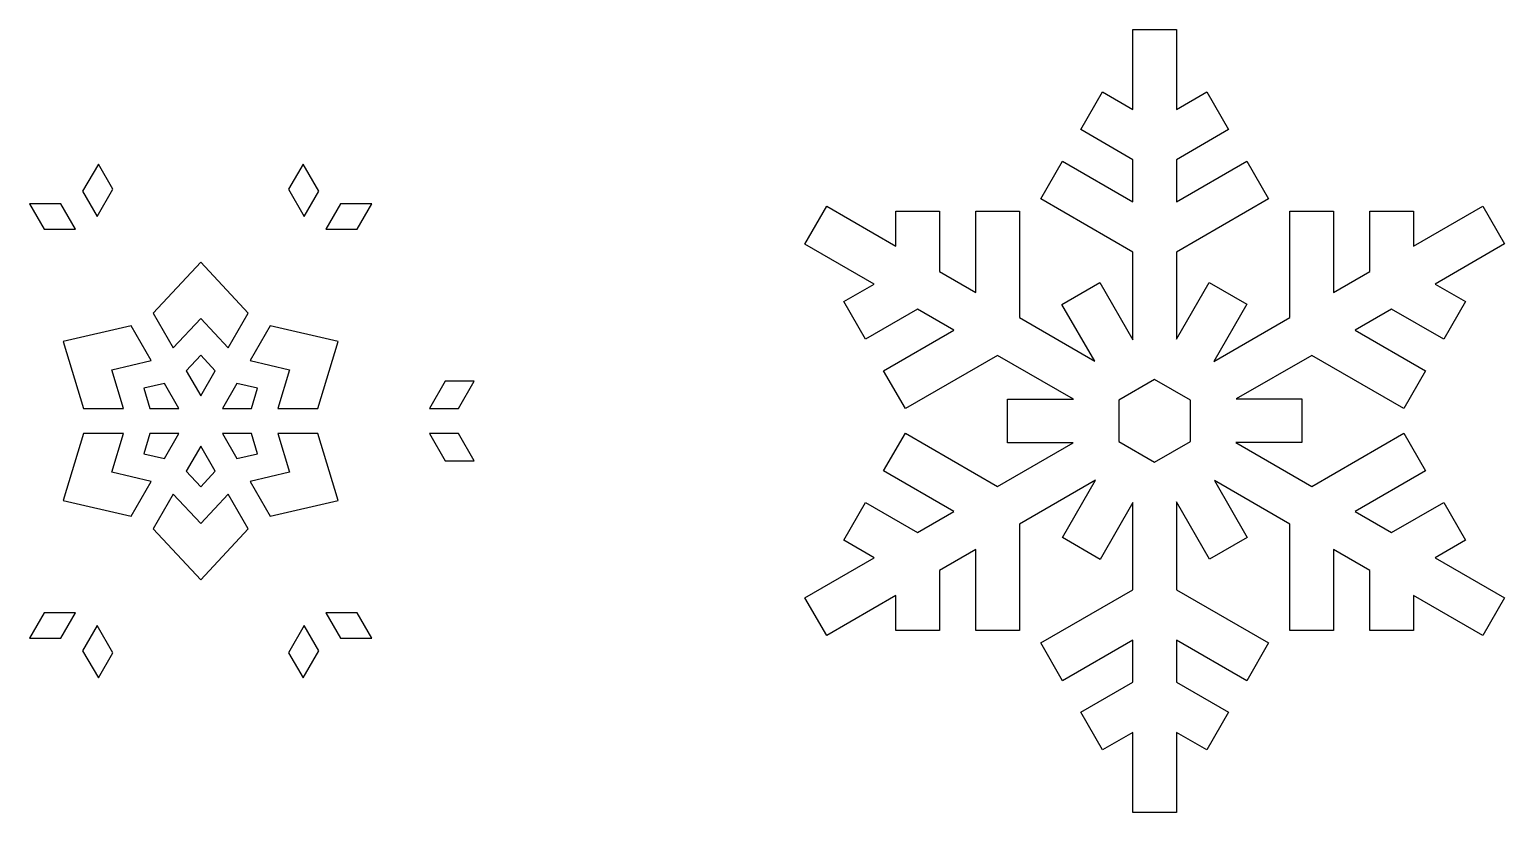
# Model space of a CAD drawing. Header units: centimetres. Extents: x -1 to 124, y -94 to 8.
# Drawn here: x 49.34 to 68.18, y -93.96 to -83.96 of the extents above; entities that cross this region are included whole.
import ezdxf

# ---------------------------------------------------------------- set-up
doc = ezdxf.new("R2010")
doc.units = ezdxf.units.CM
doc.header["$MEASUREMENT"] = 0
doc.layers.add('layer 1', color=7, linetype='Continuous')

msp = doc.modelspace()

# ---------------------------------------------------------------- linework, layer by layer
at = {"layer": 'layer 1', "color": 250}
for points, knots in [([(64.88898, -92.27565), (64.88898, -92.27565), (65.1674, -91.7934), (65.1674, -91.7934), (65.1674, -91.7934), (65.1674, -91.7934), (63.99054, -91.11396), (63.99054, -91.11396), (63.99054, -91.11396), (63.99054, -91.11396), (63.99054, -89.9927), (63.99054, -89.9927), (63.99054, -89.9927), (63.99054, -89.9927), (64.41366, -90.72351), (64.41366, -90.72351), (64.41366, -90.72351), (64.41366, -90.72351), (64.89591, -90.44508), (64.89591, -90.44508), (64.89591, -90.44508), (64.89591, -90.44508), (64.47598, -89.71976), (64.47598, -89.71976), (64.47598, -89.71976), (64.47598, -89.71976), (65.44068, -90.27672), (65.44068, -90.27672), (65.44068, -90.27672), (65.44068, -90.27672), (65.44068, -91.63564), (65.44068, -91.63564), (65.44068, -91.63564), (65.44068, -91.63564), (65.99753, -91.63564), (65.99753, -91.63564), (65.99753, -91.63564), (65.99753, -91.63564), (65.99753, -90.59822), (65.99753, -90.59822), (65.99753, -90.59822), (65.99753, -90.59822), (66.46157, -90.86613), (66.46157, -90.86613), (66.46157, -90.86613), (66.46157, -90.86613), (66.46157, -91.63564), (66.46157, -91.63564), (66.46157, -91.63564), (66.46157, -91.63564), (67.01842, -91.63564), (67.01842, -91.63564), (67.01842, -91.63564), (67.01842, -91.63564), (67.01842, -91.18764), (67.01842, -91.18764), (67.01842, -91.18764), (67.01842, -91.18764), (67.90432, -91.6991), (67.90432, -91.6991), (67.90432, -91.6991), (67.90432, -91.6991), (68.18274, -91.21687), (68.18274, -91.21687), (68.18274, -91.21687), (68.18274, -91.21687), (67.29684, -90.70539), (67.29684, -90.70539), (67.29684, -90.70539), (67.29684, -90.70539), (67.68481, -90.48138), (67.68481, -90.48138), (67.68481, -90.48138), (67.68481, -90.48138), (67.40639, -89.99913), (67.40639, -89.99913), (67.40639, -89.99913), (67.40639, -89.99913), (66.73999, -90.38389), (66.73999, -90.38389), (66.73999, -90.38389), (66.73999, -90.38389), (66.27595, -90.11598), (66.27595, -90.11598), (66.27595, -90.11598), (66.27595, -90.11598), (67.17437, -89.59727), (67.17437, -89.59727), (67.17437, -89.59727), (67.17437, -89.59727), (66.89596, -89.11502), (66.89596, -89.11502), (66.89596, -89.11502), (66.89596, -89.11502), (65.7191, -89.79448), (65.7191, -89.79448), (65.7191, -89.79448), (65.7191, -89.79448), (64.74806, -89.23385), (64.74806, -89.23385), (64.74806, -89.23385), (64.74806, -89.23385), (65.59251, -89.23283), (65.59251, -89.23283), (65.59251, -89.23283), (65.59251, -89.23283), (65.59251, -88.676), (65.59251, -88.676), (65.59251, -88.676), (65.59251, -88.676), (64.7544, -88.67701), (64.7544, -88.67701), (64.7544, -88.67701), (64.7544, -88.67701), (65.7191, -88.12004), (65.7191, -88.12004), (65.7191, -88.12004), (65.7191, -88.12004), (66.89596, -88.79949), (66.89596, -88.79949), (66.89596, -88.79949), (66.89596, -88.79949), (67.17437, -88.31724), (67.17437, -88.31724), (67.17437, -88.31724), (67.17437, -88.31724), (66.27595, -87.79854), (66.27595, -87.79854), (66.27595, -87.79854), (66.27595, -87.79854), (66.73999, -87.53062), (66.73999, -87.53062), (66.73999, -87.53062), (66.73999, -87.53062), (67.40639, -87.91537), (67.40639, -87.91537), (67.40639, -87.91537), (67.40639, -87.91537), (67.68483, -87.43312), (67.68483, -87.43312), (67.68483, -87.43312), (67.68483, -87.43312), (67.29684, -87.20912), (67.29684, -87.20912), (67.29684, -87.20912), (67.29684, -87.20912), (68.18274, -86.69764), (68.18274, -86.69764), (68.18274, -86.69764), (68.18274, -86.69764), (67.90432, -86.21539), (67.90432, -86.21539), (67.90432, -86.21539), (67.90432, -86.21539), (67.0184, -86.72689), (67.0184, -86.72689), (67.0184, -86.72689), (67.0184, -86.72689), (67.0184, -86.27887), (67.0184, -86.27887), (67.0184, -86.27887), (67.0184, -86.27887), (66.46155, -86.27887), (66.46155, -86.27887), (66.46155, -86.27887), (66.46155, -86.27887), (66.46157, -87.04838), (66.46157, -87.04838), (66.46157, -87.04838), (66.46157, -87.04838), (65.99753, -87.31629), (65.99753, -87.31629), (65.99753, -87.31629), (65.99753, -87.31629), (65.99752, -86.27887), (65.99752, -86.27887), (65.99752, -86.27887), (65.99752, -86.27887), (65.44067, -86.27887), (65.44067, -86.27887), (65.44067, -86.27887), (65.44067, -86.27887), (65.44068, -87.63779), (65.44068, -87.63779), (65.44068, -87.63779), (65.44068, -87.63779), (64.46964, -88.19842), (64.46964, -88.19842), (64.46964, -88.19842), (64.46964, -88.19842), (64.89098, -87.46658), (64.89098, -87.46658), (64.89098, -87.46658), (64.89098, -87.46658), (64.40873, -87.18817), (64.40873, -87.18817), (64.40873, -87.18817), (64.40873, -87.18817), (63.99054, -87.9145), (63.99054, -87.9145), (63.99054, -87.9145), (63.99054, -87.9145), (63.99054, -86.80058), (63.99054, -86.80058), (63.99054, -86.80058), (63.99054, -86.80058), (65.1674, -86.12113), (65.1674, -86.12113), (65.1674, -86.12113), (65.1674, -86.12113), (64.88898, -85.63887), (64.88898, -85.63887), (64.88898, -85.63887), (64.88898, -85.63887), (63.99054, -86.15757), (63.99054, -86.15757), (63.99054, -86.15757), (63.99054, -86.15757), (63.99054, -85.62175), (63.99054, -85.62175), (63.99054, -85.62175), (63.99054, -85.62175), (64.65695, -85.23701), (64.65695, -85.23701), (64.65695, -85.23701), (64.65695, -85.23701), (64.37853, -84.75476), (64.37853, -84.75476), (64.37853, -84.75476), (64.37853, -84.75476), (63.99054, -84.97876), (63.99054, -84.97876), (63.99054, -84.97876), (63.99054, -84.97876), (63.99054, -83.9587), (63.99054, -83.9587), (63.99054, -83.9587), (63.99054, -83.9587), (63.43372, -83.9587), (63.43372, -83.9587), (63.43372, -83.9587), (63.43372, -83.9587), (63.43372, -84.97876), (63.43372, -84.97876), (63.43372, -84.97876), (63.43372, -84.97876), (63.04573, -84.75476), (63.04573, -84.75476), (63.04573, -84.75476), (63.04573, -84.75476), (62.7673, -85.23701), (62.7673, -85.23701), (62.7673, -85.23701), (62.7673, -85.23701), (63.43372, -85.62175), (63.43372, -85.62175), (63.43372, -85.62175), (63.43372, -85.62175), (63.43372, -86.15757), (63.43372, -86.15757), (63.43372, -86.15757), (63.43372, -86.15757), (62.53528, -85.63887), (62.53528, -85.63887), (62.53528, -85.63887), (62.53528, -85.63887), (62.25687, -86.12113), (62.25687, -86.12113), (62.25687, -86.12113), (62.25687, -86.12113), (63.43372, -86.80058), (63.43372, -86.80058), (63.43372, -86.80058), (63.43372, -86.80058), (63.43372, -87.92184), (63.43372, -87.92184), (63.43372, -87.92184), (63.43372, -87.92184), (63.01061, -87.19103), (63.01061, -87.19103), (63.01061, -87.19103), (63.01061, -87.19103), (62.52838, -87.46945), (62.52838, -87.46945), (62.52838, -87.46945), (62.52838, -87.46945), (62.9483, -88.19478), (62.9483, -88.19478), (62.9483, -88.19478), (62.9483, -88.19478), (61.9836, -87.6378), (61.9836, -87.6378), (61.9836, -87.6378), (61.9836, -87.6378), (61.9836, -86.2789), (61.9836, -86.2789), (61.9836, -86.2789), (61.9836, -86.2789), (61.42675, -86.2789), (61.42675, -86.2789), (61.42675, -86.2789), (61.42675, -86.2789), (61.42675, -87.31631), (61.42675, -87.31631), (61.42675, -87.31631), (61.42675, -87.31631), (60.96271, -87.0484), (60.96271, -87.0484), (60.96271, -87.0484), (60.96271, -87.0484), (60.96271, -86.2789), (60.96271, -86.2789), (60.96271, -86.2789), (60.96271, -86.2789), (60.40586, -86.2789), (60.40586, -86.2789), (60.40586, -86.2789), (60.40586, -86.2789), (60.40586, -86.7269), (60.40586, -86.7269), (60.40586, -86.7269), (60.40586, -86.7269), (59.52245, -86.21686), (59.52245, -86.21686), (59.52245, -86.21686), (59.52245, -86.21686), (59.24404, -86.69912), (59.24404, -86.69912), (59.24404, -86.69912), (59.24404, -86.69912), (60.12743, -87.20914), (60.12743, -87.20914), (60.12743, -87.20914), (60.12743, -87.20914), (59.73944, -87.43314), (59.73944, -87.43314), (59.73944, -87.43314), (59.73944, -87.43314), (60.01787, -87.91539), (60.01787, -87.91539), (60.01787, -87.91539), (60.01787, -87.91539), (60.68428, -87.53063), (60.68428, -87.53063), (60.68428, -87.53063), (60.68428, -87.53063), (61.14832, -87.79854), (61.14832, -87.79854), (61.14832, -87.79854), (61.14832, -87.79854), (60.24989, -88.31725), (60.24989, -88.31725), (60.24989, -88.31725), (60.24989, -88.31725), (60.52833, -88.79951), (60.52833, -88.79951), (60.52833, -88.79951), (60.52833, -88.79951), (61.70517, -88.12004), (61.70517, -88.12004), (61.70517, -88.12004), (61.70517, -88.12004), (62.67621, -88.68067), (62.67621, -88.68067), (62.67621, -88.68067), (62.67621, -88.68067), (61.83177, -88.68169), (61.83177, -88.68169), (61.83177, -88.68169), (61.83177, -88.68169), (61.83177, -89.23853), (61.83177, -89.23853), (61.83177, -89.23853), (61.83177, -89.23853), (62.66988, -89.23751), (62.66988, -89.23751), (62.66988, -89.23751), (62.66988, -89.23751), (61.70517, -89.79448), (61.70517, -89.79448), (61.70517, -89.79448), (61.70517, -89.79448), (60.52831, -89.11503), (60.52831, -89.11503), (60.52831, -89.11503), (60.52831, -89.11503), (60.24989, -89.59728), (60.24989, -89.59728), (60.24989, -89.59728), (60.24989, -89.59728), (61.14832, -90.116), (61.14832, -90.116), (61.14832, -90.116), (61.14832, -90.116), (60.68428, -90.38391), (60.68428, -90.38391), (60.68428, -90.38391), (60.68428, -90.38391), (60.01786, -89.99915), (60.01786, -89.99915), (60.01786, -89.99915), (60.01786, -89.99915), (59.73944, -90.4814), (59.73944, -90.4814), (59.73944, -90.4814), (59.73944, -90.4814), (60.12743, -90.7054), (60.12743, -90.7054), (60.12743, -90.7054), (60.12743, -90.7054), (59.24404, -91.21544), (59.24404, -91.21544), (59.24404, -91.21544), (59.24404, -91.21544), (59.52245, -91.69769), (59.52245, -91.69769), (59.52245, -91.69769), (59.52245, -91.69769), (60.40585, -91.18765), (60.40585, -91.18765), (60.40585, -91.18765), (60.40585, -91.18765), (60.40585, -91.63566), (60.40585, -91.63566), (60.40585, -91.63566), (60.40585, -91.63566), (60.9627, -91.63566), (60.9627, -91.63566), (60.9627, -91.63566), (60.9627, -91.63566), (60.9627, -90.86614), (60.9627, -90.86614), (60.9627, -90.86614), (60.9627, -90.86614), (61.42675, -90.59823), (61.42675, -90.59823), (61.42675, -90.59823), (61.42675, -90.59823), (61.42675, -91.63566), (61.42675, -91.63566), (61.42675, -91.63566), (61.42675, -91.63566), (61.9836, -91.63566), (61.9836, -91.63566), (61.9836, -91.63566), (61.9836, -91.63566), (61.98359, -90.27674), (61.98359, -90.27674), (61.98359, -90.27674), (61.98359, -90.27674), (62.95463, -89.7161), (62.95463, -89.7161), (62.95463, -89.7161), (62.95463, -89.7161), (62.53328, -90.44792), (62.53328, -90.44792), (62.53328, -90.44792), (62.53328, -90.44792), (63.01553, -90.72634), (63.01553, -90.72634), (63.01553, -90.72634), (63.01553, -90.72634), (63.43372, -90.00001), (63.43372, -90.00001), (63.43372, -90.00001), (63.43372, -90.00001), (63.43372, -91.11396), (63.43372, -91.11396), (63.43372, -91.11396), (63.43372, -91.11396), (62.25687, -91.7934), (62.25687, -91.7934), (62.25687, -91.7934), (62.25687, -91.7934), (62.53528, -92.27565), (62.53528, -92.27565), (62.53528, -92.27565), (62.53528, -92.27565), (63.43372, -91.75695), (63.43372, -91.75695), (63.43372, -91.75695), (63.43372, -91.75695), (63.43372, -92.29277), (63.43372, -92.29277), (63.43372, -92.29277), (63.43372, -92.29277), (62.7673, -92.67751), (62.7673, -92.67751), (62.7673, -92.67751), (62.7673, -92.67751), (63.04573, -93.15976), (63.04573, -93.15976), (63.04573, -93.15976), (63.04573, -93.15976), (63.43372, -92.93576), (63.43372, -92.93576), (63.43372, -92.93576), (63.43372, -92.93576), (63.43372, -93.95873), (63.43372, -93.95873), (63.43372, -93.95873), (63.43372, -93.95873), (63.99054, -93.95873), (63.99054, -93.95873), (63.99054, -93.95873), (63.99054, -93.95873), (63.99054, -92.93576), (63.99054, -92.93576), (63.99054, -92.93576), (63.99054, -92.93576), (64.37853, -93.15976), (64.37853, -93.15976), (64.37853, -93.15976), (64.37853, -93.15976), (64.65695, -92.67751), (64.65695, -92.67751), (64.65695, -92.67751), (64.65695, -92.67751), (63.99054, -92.29277), (63.99054, -92.29277), (63.99054, -92.29277), (63.99054, -92.29277), (63.99054, -91.75695), (63.99054, -91.75695), (63.99054, -91.75695), (63.99054, -91.75695), (64.88898, -92.27565), (64.88898, -92.27565)], [0, 0, 0, 0, 0.0075188, 0.0075188, 0.0075188, 0.0075188, 0.01503759, 0.01503759, 0.01503759, 0.01503759, 0.02255639, 0.02255639, 0.02255639, 0.02255639, 0.03007519, 0.03007519, 0.03007519, 0.03007519, 0.03759398, 0.03759398, 0.03759398, 0.03759398, 0.04511278, 0.04511278, 0.04511278, 0.04511278, 0.05263158, 0.05263158, 0.05263158, 0.05263158, 0.06015038, 0.06015038, 0.06015038, 0.06015038, 0.06766917, 0.06766917, 0.06766917, 0.06766917, 0.07518797, 0.07518797, 0.07518797, 0.07518797, 0.08270677, 0.08270677, 0.08270677, 0.08270677, 0.09022556, 0.09022556, 0.09022556, 0.09022556, 0.09774436, 0.09774436, 0.09774436, 0.09774436, 0.10526316, 0.10526316, 0.10526316, 0.10526316, 0.11278195, 0.11278195, 0.11278195, 0.11278195, 0.12030075, 0.12030075, 0.12030075, 0.12030075, 0.12781955, 0.12781955, 0.12781955, 0.12781955, 0.13533835, 0.13533835, 0.13533835, 0.13533835, 0.14285714, 0.14285714, 0.14285714, 0.14285714, 0.15037594, 0.15037594, 0.15037594, 0.15037594, 0.15789474, 0.15789474, 0.15789474, 0.15789474, 0.16541353, 0.16541353, 0.16541353, 0.16541353, 0.17293233, 0.17293233, 0.17293233, 0.17293233, 0.18045113, 0.18045113, 0.18045113, 0.18045113, 0.18796992, 0.18796992, 0.18796992, 0.18796992, 0.19548872, 0.19548872, 0.19548872, 0.19548872, 0.20300752, 0.20300752, 0.20300752, 0.20300752, 0.21052632, 0.21052632, 0.21052632, 0.21052632, 0.21804511, 0.21804511, 0.21804511, 0.21804511, 0.22556391, 0.22556391, 0.22556391, 0.22556391, 0.23308271, 0.23308271, 0.23308271, 0.23308271, 0.2406015, 0.2406015, 0.2406015, 0.2406015, 0.2481203, 0.2481203, 0.2481203, 0.2481203, 0.2556391, 0.2556391, 0.2556391, 0.2556391, 0.26315789, 0.26315789, 0.26315789, 0.26315789, 0.27067669, 0.27067669, 0.27067669, 0.27067669, 0.27819549, 0.27819549, 0.27819549, 0.27819549, 0.28571429, 0.28571429, 0.28571429, 0.28571429, 0.29323308, 0.29323308, 0.29323308, 0.29323308, 0.30075188, 0.30075188, 0.30075188, 0.30075188, 0.30827068, 0.30827068, 0.30827068, 0.30827068, 0.31578947, 0.31578947, 0.31578947, 0.31578947, 0.32330827, 0.32330827, 0.32330827, 0.32330827, 0.33082707, 0.33082707, 0.33082707, 0.33082707, 0.33834586, 0.33834586, 0.33834586, 0.33834586, 0.34586466, 0.34586466, 0.34586466, 0.34586466, 0.35338346, 0.35338346, 0.35338346, 0.35338346, 0.36090226, 0.36090226, 0.36090226, 0.36090226, 0.36842105, 0.36842105, 0.36842105, 0.36842105, 0.37593985, 0.37593985, 0.37593985, 0.37593985, 0.38345865, 0.38345865, 0.38345865, 0.38345865, 0.39097744, 0.39097744, 0.39097744, 0.39097744, 0.39849624, 0.39849624, 0.39849624, 0.39849624, 0.40601504, 0.40601504, 0.40601504, 0.40601504, 0.41353383, 0.41353383, 0.41353383, 0.41353383, 0.42105263, 0.42105263, 0.42105263, 0.42105263, 0.42857143, 0.42857143, 0.42857143, 0.42857143, 0.43609023, 0.43609023, 0.43609023, 0.43609023, 0.44360902, 0.44360902, 0.44360902, 0.44360902, 0.45112782, 0.45112782, 0.45112782, 0.45112782, 0.45864662, 0.45864662, 0.45864662, 0.45864662, 0.46616541, 0.46616541, 0.46616541, 0.46616541, 0.47368421, 0.47368421, 0.47368421, 0.47368421, 0.48120301, 0.48120301, 0.48120301, 0.48120301, 0.4887218, 0.4887218, 0.4887218, 0.4887218, 0.4962406, 0.4962406, 0.4962406, 0.4962406, 0.5037594, 0.5037594, 0.5037594, 0.5037594, 0.5112782, 0.5112782, 0.5112782, 0.5112782, 0.51879699, 0.51879699, 0.51879699, 0.51879699, 0.52631579, 0.52631579, 0.52631579, 0.52631579, 0.53383459, 0.53383459, 0.53383459, 0.53383459, 0.54135338, 0.54135338, 0.54135338, 0.54135338, 0.54887218, 0.54887218, 0.54887218, 0.54887218, 0.55639098, 0.55639098, 0.55639098, 0.55639098, 0.56390977, 0.56390977, 0.56390977, 0.56390977, 0.57142857, 0.57142857, 0.57142857, 0.57142857, 0.57894737, 0.57894737, 0.57894737, 0.57894737, 0.58646617, 0.58646617, 0.58646617, 0.58646617, 0.59398496, 0.59398496, 0.59398496, 0.59398496, 0.60150376, 0.60150376, 0.60150376, 0.60150376, 0.60902256, 0.60902256, 0.60902256, 0.60902256, 0.61654135, 0.61654135, 0.61654135, 0.61654135, 0.62406015, 0.62406015, 0.62406015, 0.62406015, 0.63157895, 0.63157895, 0.63157895, 0.63157895, 0.63909774, 0.63909774, 0.63909774, 0.63909774, 0.64661654, 0.64661654, 0.64661654, 0.64661654, 0.65413534, 0.65413534, 0.65413534, 0.65413534, 0.66165414, 0.66165414, 0.66165414, 0.66165414, 0.66917293, 0.66917293, 0.66917293, 0.66917293, 0.67669173, 0.67669173, 0.67669173, 0.67669173, 0.68421053, 0.68421053, 0.68421053, 0.68421053, 0.69172932, 0.69172932, 0.69172932, 0.69172932, 0.69924812, 0.69924812, 0.69924812, 0.69924812, 0.70676692, 0.70676692, 0.70676692, 0.70676692, 0.71428571, 0.71428571, 0.71428571, 0.71428571, 0.72180451, 0.72180451, 0.72180451, 0.72180451, 0.72932331, 0.72932331, 0.72932331, 0.72932331, 0.73684211, 0.73684211, 0.73684211, 0.73684211, 0.7443609, 0.7443609, 0.7443609, 0.7443609, 0.7518797, 0.7518797, 0.7518797, 0.7518797, 0.7593985, 0.7593985, 0.7593985, 0.7593985, 0.76691729, 0.76691729, 0.76691729, 0.76691729, 0.77443609, 0.77443609, 0.77443609, 0.77443609, 0.78195489, 0.78195489, 0.78195489, 0.78195489, 0.78947368, 0.78947368, 0.78947368, 0.78947368, 0.79699248, 0.79699248, 0.79699248, 0.79699248, 0.80451128, 0.80451128, 0.80451128, 0.80451128, 0.81203008, 0.81203008, 0.81203008, 0.81203008, 0.81954887, 0.81954887, 0.81954887, 0.81954887, 0.82706767, 0.82706767, 0.82706767, 0.82706767, 0.83458647, 0.83458647, 0.83458647, 0.83458647, 0.84210526, 0.84210526, 0.84210526, 0.84210526, 0.84962406, 0.84962406, 0.84962406, 0.84962406, 0.85714286, 0.85714286, 0.85714286, 0.85714286, 0.86466165, 0.86466165, 0.86466165, 0.86466165, 0.87218045, 0.87218045, 0.87218045, 0.87218045, 0.87969925, 0.87969925, 0.87969925, 0.87969925, 0.88721805, 0.88721805, 0.88721805, 0.88721805, 0.89473684, 0.89473684, 0.89473684, 0.89473684, 0.90225564, 0.90225564, 0.90225564, 0.90225564, 0.90977444, 0.90977444, 0.90977444, 0.90977444, 0.91729323, 0.91729323, 0.91729323, 0.91729323, 0.92481203, 0.92481203, 0.92481203, 0.92481203, 0.93233083, 0.93233083, 0.93233083, 0.93233083, 0.93984962, 0.93984962, 0.93984962, 0.93984962, 0.94736842, 0.94736842, 0.94736842, 0.94736842, 0.95488722, 0.95488722, 0.95488722, 0.95488722, 0.96240602, 0.96240602, 0.96240602, 0.96240602, 0.96992481, 0.96992481, 0.96992481, 0.96992481, 0.97744361, 0.97744361, 0.97744361, 0.97744361, 0.98496241, 0.98496241, 0.98496241, 0.98496241, 1, 1, 1, 1]), ([(50.20102, -86.3467), (50.20102, -86.3467), (50.01517, -86.0248), (50.01517, -86.0248), (50.01517, -86.0248), (50.01517, -86.0248), (50.21544, -85.67794), (50.21544, -85.67794), (50.21544, -85.67794), (50.21544, -85.67794), (50.40128, -85.99983), (50.40128, -85.99983), (50.40128, -85.99983), (50.40128, -85.99983), (50.20102, -86.3467), (50.20102, -86.3467)], [0, 0, 0, 0, 0.2, 0.2, 0.2, 0.2, 0.4, 0.4, 0.4, 0.4, 0.6, 0.6, 0.6, 0.6, 1, 1, 1, 1]), ([(53.03128, -86.0248), (53.03128, -86.0248), (52.84543, -86.3467), (52.84543, -86.3467), (52.84543, -86.3467), (52.84543, -86.3467), (52.64517, -85.99983), (52.64517, -85.99983), (52.64517, -85.99983), (52.64517, -85.99983), (52.83101, -85.67794), (52.83101, -85.67794), (52.83101, -85.67794), (52.83101, -85.67794), (53.03128, -86.0248), (53.03128, -86.0248)], [0, 0, 0, 0, 0.2, 0.2, 0.2, 0.2, 0.4, 0.4, 0.4, 0.4, 0.6, 0.6, 0.6, 0.6, 1, 1, 1, 1]), ([(49.92225, -86.50765), (49.92225, -86.50765), (49.52173, -86.50765), (49.52173, -86.50765), (49.52173, -86.50765), (49.52173, -86.50765), (49.33588, -86.18575), (49.33588, -86.18575), (49.33588, -86.18575), (49.33588, -86.18575), (49.7364, -86.18575), (49.7364, -86.18575), (49.7364, -86.18575), (49.7364, -86.18575), (49.92225, -86.50765), (49.92225, -86.50765)], [0, 0, 0, 0, 0.2, 0.2, 0.2, 0.2, 0.4, 0.4, 0.4, 0.4, 0.6, 0.6, 0.6, 0.6, 1, 1, 1, 1]), ([(53.1242, -86.50765), (53.1242, -86.50765), (53.31004, -86.18575), (53.31004, -86.18575), (53.31004, -86.18575), (53.31004, -86.18575), (53.71056, -86.18575), (53.71056, -86.18575), (53.71056, -86.18575), (53.71056, -86.18575), (53.52472, -86.50765), (53.52472, -86.50765), (53.52472, -86.50765), (53.52472, -86.50765), (53.1242, -86.50765), (53.1242, -86.50765)], [0, 0, 0, 0, 0.2, 0.2, 0.2, 0.2, 0.4, 0.4, 0.4, 0.4, 0.6, 0.6, 0.6, 0.6, 1, 1, 1, 1]), ([(51.876, -88.0258), (51.876, -88.0258), (51.52322, -87.64763), (51.52322, -87.64763), (51.52322, -87.64763), (51.52322, -87.64763), (51.17044, -88.0258), (51.17044, -88.0258), (51.17044, -88.0258), (51.17044, -88.0258), (50.91482, -87.58304), (50.91482, -87.58304), (50.91482, -87.58304), (50.91482, -87.58304), (51.52322, -86.93085), (51.52322, -86.93085), (51.52322, -86.93085), (51.52322, -86.93085), (52.13162, -87.58304), (52.13162, -87.58304), (52.13162, -87.58304), (52.13162, -87.58304), (51.876, -88.0258), (51.876, -88.0258)], [0, 0, 0, 0, 0.14285714, 0.14285714, 0.14285714, 0.14285714, 0.28571429, 0.28571429, 0.28571429, 0.28571429, 0.42857143, 0.42857143, 0.42857143, 0.42857143, 0.57142857, 0.57142857, 0.57142857, 0.57142857, 0.71428571, 0.71428571, 0.71428571, 0.71428571, 1, 1, 1, 1]), ([(50.53889, -88.79778), (50.53889, -88.79778), (50.02765, -88.79778), (50.02765, -88.79778), (50.02765, -88.79778), (50.02765, -88.79778), (49.76704, -87.94479), (49.76704, -87.94479), (49.76704, -87.94479), (49.76704, -87.94479), (50.63605, -87.74399), (50.63605, -87.74399), (50.63605, -87.74399), (50.63605, -87.74399), (50.89168, -88.18674), (50.89168, -88.18674), (50.89168, -88.18674), (50.89168, -88.18674), (50.38779, -88.30317), (50.38779, -88.30317), (50.38779, -88.30317), (50.38779, -88.30317), (50.53889, -88.79778), (50.53889, -88.79778)], [0, 0, 0, 0, 0.14285714, 0.14285714, 0.14285714, 0.14285714, 0.28571429, 0.28571429, 0.28571429, 0.28571429, 0.42857143, 0.42857143, 0.42857143, 0.42857143, 0.57142857, 0.57142857, 0.57142857, 0.57142857, 0.71428571, 0.71428571, 0.71428571, 0.71428571, 1, 1, 1, 1]), ([(53.0188, -88.79778), (53.0188, -88.79778), (52.50755, -88.79778), (52.50755, -88.79778), (52.50755, -88.79778), (52.50755, -88.79778), (52.65866, -88.30317), (52.65866, -88.30317), (52.65866, -88.30317), (52.65866, -88.30317), (52.15477, -88.18674), (52.15477, -88.18674), (52.15477, -88.18674), (52.15477, -88.18674), (52.4104, -87.74399), (52.4104, -87.74399), (52.4104, -87.74399), (52.4104, -87.74399), (53.27941, -87.94479), (53.27941, -87.94479), (53.27941, -87.94479), (53.27941, -87.94479), (53.0188, -88.79778), (53.0188, -88.79778)], [0, 0, 0, 0, 0.14285714, 0.14285714, 0.14285714, 0.14285714, 0.28571429, 0.28571429, 0.28571429, 0.28571429, 0.42857143, 0.42857143, 0.42857143, 0.42857143, 0.57142857, 0.57142857, 0.57142857, 0.57142857, 0.71428571, 0.71428571, 0.71428571, 0.71428571, 1, 1, 1, 1]), ([(51.52322, -88.63682), (51.52322, -88.63682), (51.33874, -88.31728), (51.33874, -88.31728), (51.33874, -88.31728), (51.33874, -88.31728), (51.52322, -88.11952), (51.52322, -88.11952), (51.52322, -88.11952), (51.52322, -88.11952), (51.70771, -88.31728), (51.70771, -88.31728), (51.70771, -88.31728), (51.70771, -88.31728), (51.52322, -88.63682), (51.52322, -88.63682)], [0, 0, 0, 0, 0.2, 0.2, 0.2, 0.2, 0.4, 0.4, 0.4, 0.4, 0.6, 0.6, 0.6, 0.6, 1, 1, 1, 1]), ([(51.24446, -88.79778), (51.24446, -88.79778), (50.87548, -88.79778), (50.87548, -88.79778), (50.87548, -88.79778), (50.87548, -88.79778), (50.79646, -88.53912), (50.79646, -88.53912), (50.79646, -88.53912), (50.79646, -88.53912), (51.05996, -88.47824), (51.05996, -88.47824), (51.05996, -88.47824), (51.05996, -88.47824), (51.24446, -88.79778), (51.24446, -88.79778)], [0, 0, 0, 0, 0.2, 0.2, 0.2, 0.2, 0.4, 0.4, 0.4, 0.4, 0.6, 0.6, 0.6, 0.6, 1, 1, 1, 1]), ([(52.17097, -88.79778), (52.17097, -88.79778), (51.80199, -88.79778), (51.80199, -88.79778), (51.80199, -88.79778), (51.80199, -88.79778), (51.98648, -88.47824), (51.98648, -88.47824), (51.98648, -88.47824), (51.98648, -88.47824), (52.24999, -88.53912), (52.24999, -88.53912), (52.24999, -88.53912), (52.24999, -88.53912), (52.17097, -88.79778), (52.17097, -88.79778)], [0, 0, 0, 0, 0.2, 0.2, 0.2, 0.2, 0.4, 0.4, 0.4, 0.4, 0.6, 0.6, 0.6, 0.6, 1, 1, 1, 1]), ([(54.81809, -88.79778), (54.81809, -88.79778), (54.4464, -88.79778), (54.4464, -88.79778), (54.4464, -88.79778), (54.4464, -88.79778), (54.64666, -88.45091), (54.64666, -88.45091), (54.64666, -88.45091), (54.64666, -88.45091), (55.01836, -88.45091), (55.01836, -88.45091), (55.01836, -88.45091), (55.01836, -88.45091), (54.81809, -88.79778), (54.81809, -88.79778)], [0, 0, 0, 0, 0.2, 0.2, 0.2, 0.2, 0.4, 0.4, 0.4, 0.4, 0.6, 0.6, 0.6, 0.6, 1, 1, 1, 1]), ([(63.71262, -89.48596), (63.71262, -89.48596), (63.25477, -89.2216), (63.25477, -89.2216), (63.25477, -89.2216), (63.25477, -89.2216), (63.25477, -88.69292), (63.25477, -88.69292), (63.25477, -88.69292), (63.25477, -88.69292), (63.71262, -88.42858), (63.71262, -88.42858), (63.71262, -88.42858), (63.71262, -88.42858), (64.17048, -88.69292), (64.17048, -88.69292), (64.17048, -88.69292), (64.17048, -88.69292), (64.17048, -89.2216), (64.17048, -89.2216), (64.17048, -89.2216), (64.17048, -89.2216), (63.71262, -89.48596), (63.71262, -89.48596)], [0, 0, 0, 0, 0.14285714, 0.14285714, 0.14285714, 0.14285714, 0.28571429, 0.28571429, 0.28571429, 0.28571429, 0.42857143, 0.42857143, 0.42857143, 0.42857143, 0.57142857, 0.57142857, 0.57142857, 0.57142857, 0.71428571, 0.71428571, 0.71428571, 0.71428571, 1, 1, 1, 1]), ([(50.63605, -90.17345), (50.63605, -90.17345), (49.76704, -89.97265), (49.76704, -89.97265), (49.76704, -89.97265), (49.76704, -89.97265), (50.02765, -89.11966), (50.02765, -89.11966), (50.02765, -89.11966), (50.02765, -89.11966), (50.53889, -89.11966), (50.53889, -89.11966), (50.53889, -89.11966), (50.53889, -89.11966), (50.38779, -89.61427), (50.38779, -89.61427), (50.38779, -89.61427), (50.38779, -89.61427), (50.89168, -89.7307), (50.89168, -89.7307), (50.89168, -89.7307), (50.89168, -89.7307), (50.63605, -90.17345), (50.63605, -90.17345)], [0, 0, 0, 0, 0.14285714, 0.14285714, 0.14285714, 0.14285714, 0.28571429, 0.28571429, 0.28571429, 0.28571429, 0.42857143, 0.42857143, 0.42857143, 0.42857143, 0.57142857, 0.57142857, 0.57142857, 0.57142857, 0.71428571, 0.71428571, 0.71428571, 0.71428571, 1, 1, 1, 1]), ([(51.05996, -89.4392), (51.05996, -89.4392), (50.79646, -89.37832), (50.79646, -89.37832), (50.79646, -89.37832), (50.79646, -89.37832), (50.87548, -89.11966), (50.87548, -89.11966), (50.87548, -89.11966), (50.87548, -89.11966), (51.24446, -89.11966), (51.24446, -89.11966), (51.24446, -89.11966), (51.24446, -89.11966), (51.05996, -89.4392), (51.05996, -89.4392)], [0, 0, 0, 0, 0.2, 0.2, 0.2, 0.2, 0.4, 0.4, 0.4, 0.4, 0.6, 0.6, 0.6, 0.6, 1, 1, 1, 1]), ([(52.24999, -89.37832), (52.24999, -89.37832), (51.98648, -89.4392), (51.98648, -89.4392), (51.98648, -89.4392), (51.98648, -89.4392), (51.80199, -89.11966), (51.80199, -89.11966), (51.80199, -89.11966), (51.80199, -89.11966), (52.17097, -89.11966), (52.17097, -89.11966), (52.17097, -89.11966), (52.17097, -89.11966), (52.24999, -89.37832), (52.24999, -89.37832)], [0, 0, 0, 0, 0.2, 0.2, 0.2, 0.2, 0.4, 0.4, 0.4, 0.4, 0.6, 0.6, 0.6, 0.6, 1, 1, 1, 1]), ([(52.4104, -90.17345), (52.4104, -90.17345), (52.15477, -89.7307), (52.15477, -89.7307), (52.15477, -89.7307), (52.15477, -89.7307), (52.65866, -89.61427), (52.65866, -89.61427), (52.65866, -89.61427), (52.65866, -89.61427), (52.50755, -89.11966), (52.50755, -89.11966), (52.50755, -89.11966), (52.50755, -89.11966), (53.0188, -89.11966), (53.0188, -89.11966), (53.0188, -89.11966), (53.0188, -89.11966), (53.27941, -89.97265), (53.27941, -89.97265), (53.27941, -89.97265), (53.27941, -89.97265), (52.4104, -90.17345), (52.4104, -90.17345)], [0, 0, 0, 0, 0.14285714, 0.14285714, 0.14285714, 0.14285714, 0.28571429, 0.28571429, 0.28571429, 0.28571429, 0.42857143, 0.42857143, 0.42857143, 0.42857143, 0.57142857, 0.57142857, 0.57142857, 0.57142857, 0.71428571, 0.71428571, 0.71428571, 0.71428571, 1, 1, 1, 1]), ([(54.64666, -89.46653), (54.64666, -89.46653), (54.4464, -89.11966), (54.4464, -89.11966), (54.4464, -89.11966), (54.4464, -89.11966), (54.81809, -89.11966), (54.81809, -89.11966), (54.81809, -89.11966), (54.81809, -89.11966), (55.01836, -89.46653), (55.01836, -89.46653), (55.01836, -89.46653), (55.01836, -89.46653), (54.64666, -89.46653), (54.64666, -89.46653)], [0, 0, 0, 0, 0.2, 0.2, 0.2, 0.2, 0.4, 0.4, 0.4, 0.4, 0.6, 0.6, 0.6, 0.6, 1, 1, 1, 1]), ([(51.52322, -89.79792), (51.52322, -89.79792), (51.33874, -89.60015), (51.33874, -89.60015), (51.33874, -89.60015), (51.33874, -89.60015), (51.52322, -89.28061), (51.52322, -89.28061), (51.52322, -89.28061), (51.52322, -89.28061), (51.70771, -89.60015), (51.70771, -89.60015), (51.70771, -89.60015), (51.70771, -89.60015), (51.52322, -89.79792), (51.52322, -89.79792)], [0, 0, 0, 0, 0.2, 0.2, 0.2, 0.2, 0.4, 0.4, 0.4, 0.4, 0.6, 0.6, 0.6, 0.6, 1, 1, 1, 1]), ([(50.91482, -90.3344), (50.91482, -90.3344), (51.17044, -89.89164), (51.17044, -89.89164), (51.17044, -89.89164), (51.17044, -89.89164), (51.52322, -90.26981), (51.52322, -90.26981), (51.52322, -90.26981), (51.52322, -90.26981), (51.876, -89.89164), (51.876, -89.89164), (51.876, -89.89164), (51.876, -89.89164), (52.13162, -90.3344), (52.13162, -90.3344), (52.13162, -90.3344), (52.13162, -90.3344), (51.52322, -90.98659), (51.52322, -90.98659), (51.52322, -90.98659), (51.52322, -90.98659), (50.91482, -90.3344), (50.91482, -90.3344)], [0, 0, 0, 0, 0.14285714, 0.14285714, 0.14285714, 0.14285714, 0.28571429, 0.28571429, 0.28571429, 0.28571429, 0.42857143, 0.42857143, 0.42857143, 0.42857143, 0.57142857, 0.57142857, 0.57142857, 0.57142857, 0.71428571, 0.71428571, 0.71428571, 0.71428571, 1, 1, 1, 1]), ([(49.92225, -91.40979), (49.92225, -91.40979), (49.7364, -91.73168), (49.7364, -91.73168), (49.7364, -91.73168), (49.7364, -91.73168), (49.33588, -91.73168), (49.33588, -91.73168), (49.33588, -91.73168), (49.33588, -91.73168), (49.52173, -91.40979), (49.52173, -91.40979), (49.52173, -91.40979), (49.52173, -91.40979), (49.92225, -91.40979), (49.92225, -91.40979)], [0, 0, 0, 0, 0.2, 0.2, 0.2, 0.2, 0.4, 0.4, 0.4, 0.4, 0.6, 0.6, 0.6, 0.6, 1, 1, 1, 1]), ([(50.01517, -91.89264), (50.01517, -91.89264), (50.20102, -91.57074), (50.20102, -91.57074), (50.20102, -91.57074), (50.20102, -91.57074), (50.40128, -91.91761), (50.40128, -91.91761), (50.40128, -91.91761), (50.40128, -91.91761), (50.21544, -92.2395), (50.21544, -92.2395), (50.21544, -92.2395), (50.21544, -92.2395), (50.01517, -91.89264), (50.01517, -91.89264)], [0, 0, 0, 0, 0.2, 0.2, 0.2, 0.2, 0.4, 0.4, 0.4, 0.4, 0.6, 0.6, 0.6, 0.6, 1, 1, 1, 1]), ([(52.64517, -91.91761), (52.64517, -91.91761), (52.84543, -91.57074), (52.84543, -91.57074), (52.84543, -91.57074), (52.84543, -91.57074), (53.03128, -91.89264), (53.03128, -91.89264), (53.03128, -91.89264), (53.03128, -91.89264), (52.83101, -92.2395), (52.83101, -92.2395), (52.83101, -92.2395), (52.83101, -92.2395), (52.64517, -91.91761), (52.64517, -91.91761)], [0, 0, 0, 0, 0.2, 0.2, 0.2, 0.2, 0.4, 0.4, 0.4, 0.4, 0.6, 0.6, 0.6, 0.6, 1, 1, 1, 1]), ([(53.31004, -91.73168), (53.31004, -91.73168), (53.1242, -91.40979), (53.1242, -91.40979), (53.1242, -91.40979), (53.1242, -91.40979), (53.52472, -91.40979), (53.52472, -91.40979), (53.52472, -91.40979), (53.52472, -91.40979), (53.71056, -91.73168), (53.71056, -91.73168), (53.71056, -91.73168), (53.71056, -91.73168), (53.31004, -91.73168), (53.31004, -91.73168)], [0, 0, 0, 0, 0.2, 0.2, 0.2, 0.2, 0.4, 0.4, 0.4, 0.4, 0.6, 0.6, 0.6, 0.6, 1, 1, 1, 1])]:
    msp.add_open_spline(points, degree=3, knots=knots, dxfattribs=at)

doc.saveas('drawing.dxf')
